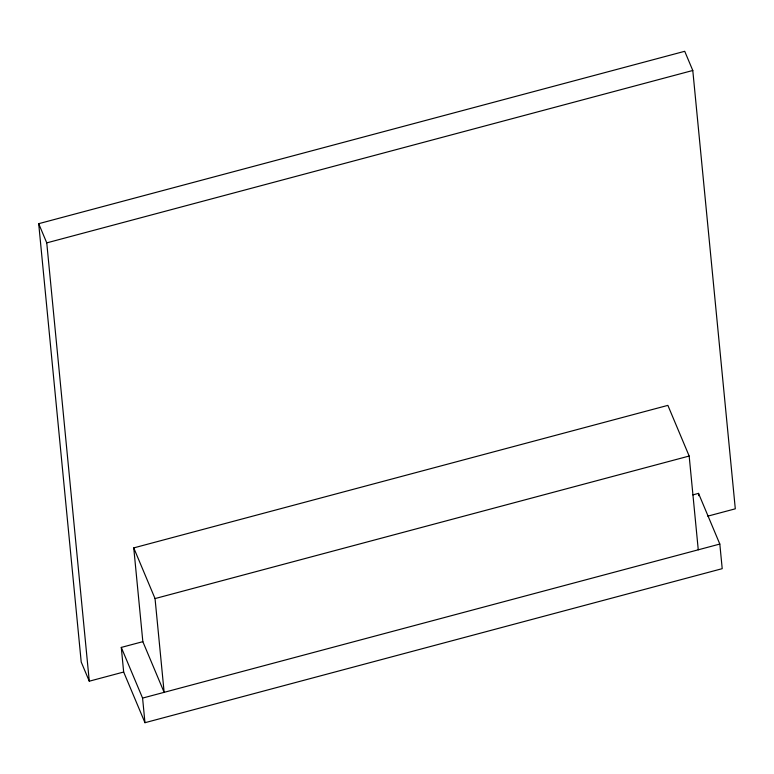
<?xml version="1.0" encoding="UTF-8"?>
<svg xmlns="http://www.w3.org/2000/svg" width="774" height="774" viewBox="0 0 774 774"><rect width="100%" height="100%" fill="white"/><g stroke="black" fill="none" stroke-linecap="round" stroke-linejoin="round"><path stroke-width="1.16" d="M698.264 549.811L689.17 456.041L667.875 405.373L133.747 547.895L142.842 641.665L121.286 647.412L123.666 672.026L89.281 681.197L81.212 662.022L38.7 223.686L684.719 51.297L692.788 70.482L735.3 508.818L707.784 516.152M89.281 681.197L46.759 242.872L692.788 70.482M142.842 641.665L164.136 692.333L155.042 598.573L689.17 456.041M692.846 494.896L698.525 493.377L719.82 544.054L722.21 568.667L144.97 722.703L123.666 672.026M144.97 722.703L142.58 698.09L719.82 544.054M38.7 223.686L46.759 242.872M133.747 547.895L155.042 598.573M121.286 647.412L142.58 698.09M698.525 493.377L698.748 495.728"/></g></svg>
